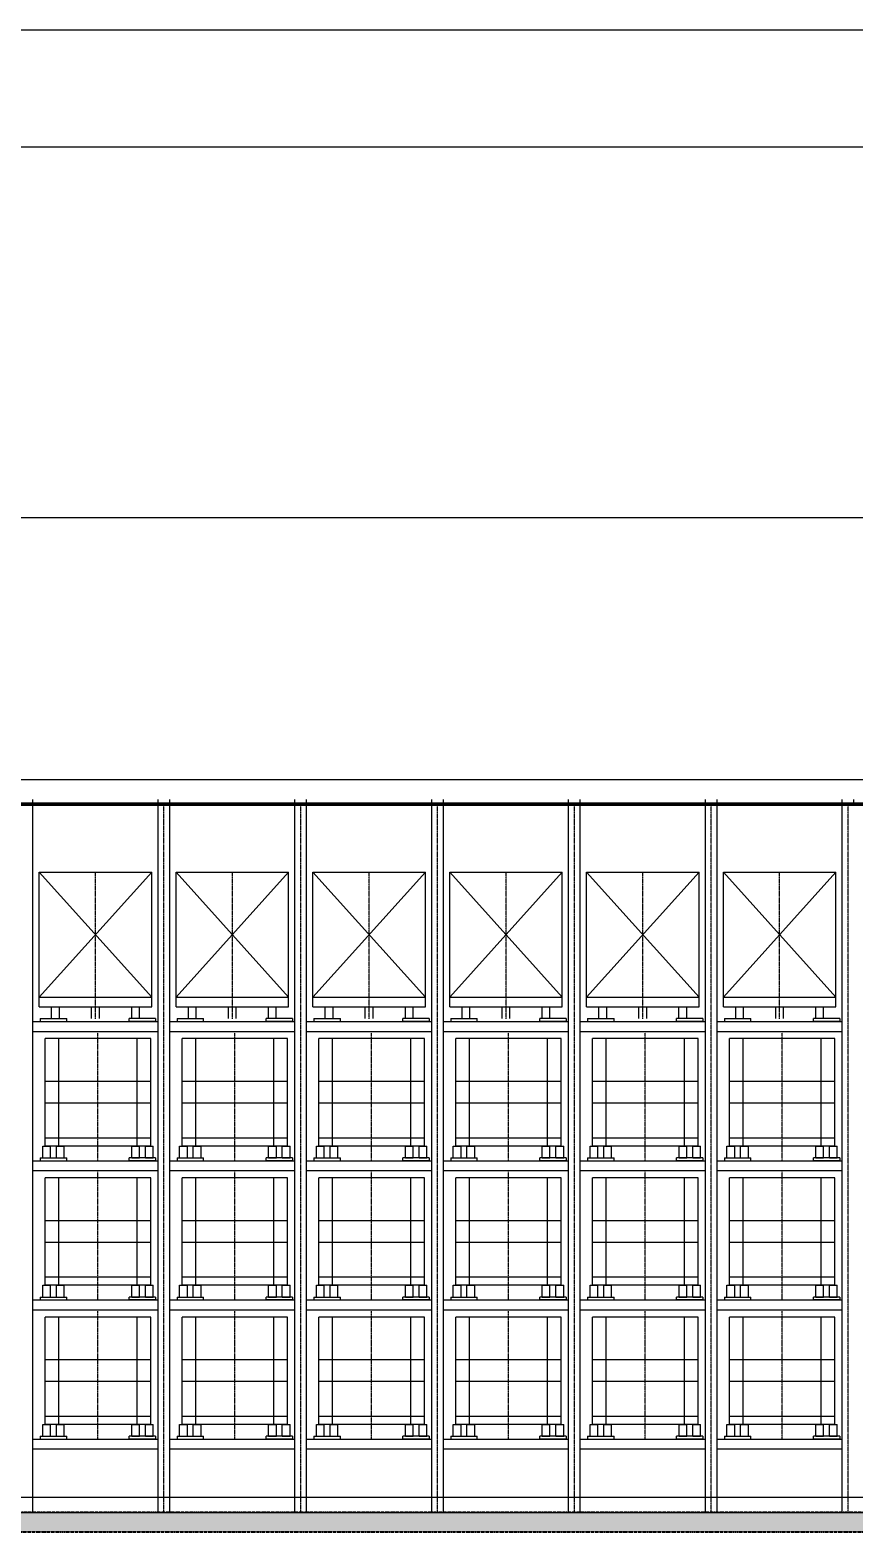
# Model space of a CAD drawing. Header units: millimetres. Extents: x -50460 to 50460, y -35640 to 35640.
# Drawn here: x -4865 to 3565, y 20264 to 35640 of the extents above; entities that cross this region are included whole.
import ezdxf
from ezdxf.enums import TextEntityAlignment as Align

# ---------------------------------------------------------------- set-up
doc = ezdxf.new("R2010")
doc.units = ezdxf.units.MM
doc.linetypes.add('双点画线', pattern=[22, 12, -2, 2, -2, 2, -2])
doc.linetypes.add('点画线', pattern=[18, 12, -2, 2, -2])
doc.layers.get('0').update_dxf_attribs({"lineweight": 35})
for name, color, linetype, lineweight in [('7', 30, '双点画线', 18), ('EB0', 7, 'Continuous', 15), ('loading', 57, 'Continuous', 18), ('RackFrame', 5, 'Continuous', 18), ('中心线层', 1, '点画线', 18), ('剖面线层', 6, 'Continuous', 18), ('尺寸线层', 4, 'Continuous', 18), ('粗实线层', 7, 'Continuous', 15), ('粗实线层AM_0', 7, 'Continuous', 50), ('细实线层', 3, 'Continuous', 18), ('细线', 7, 'Continuous', 18)]:
    doc.layers.add(name, color=color, linetype=linetype, lineweight=lineweight)
doc.styles.get("Standard").update_dxf_attribs({"font": ''})
doc.styles.add('标准', font='', dxfattribs={"width": 0.667})
doc.styles.get('Standard').set_extended_font_data('宋体')
doc.styles.get('标准').set_extended_font_data('宋体')
doc.dimstyles.new('AM_DEMATIC$0', dxfattribs={"dimscale": 120, "dimtxt": 3, "dimasz": 1.5, "dimexe": 1, "dimexo": 0, "dimgap": 1, "dimtad": 1, "dimdsep": 46, "dimtxsty": 'Standard', "dimblk": '_CAXARROW', "dimcen": 0, "dimdle": 3, "dimclrd": 256, "dimclre": 256, "dimclrt": 2, "dimadec": 0, "dimazin": 2, "dimtfac": 0.707107, "dimtdec": 3, "dimtmove": 0, "dimatfit": 3, "dimfxl": 1, "dimfrac": 2, "dimtolj": 1, "dimlwd": 18, "dimarcsym": 0})

# ---------------------------------------------------------------- blocks, each defined once
blk = doc.blocks.new('*X59')
at = {"layer": '中心线层', "linetype": '点画线', "lineweight": 18}
blk.add_line((0, -36), (0, 1281), dxfattribs=at)
at = {"layer": '细实线层'}
for p, q in [((-540, 120), (-540, 1220)), ((540, 1220), (-540, 1220)), ((540, 120), (540, 1220)), ((541, 781), (-540, 781)), ((541, 559), (-540, 559)), ((540, 203), (-540, 203)), ((-565, 0), (-565, 120)), ((-565, 120), (-485, 120)), ((-565, 0), (-485, 0)), ((540, 120), (-540, 120)), ((-485, 0), (-485, 120)), ((485, 0), (485, 120)), ((485, 120), (565, 120)), ((485, 0), (565, 0)), ((565, 0), (565, 120))]:
    blk.add_line(p, q, dxfattribs=at)
blk = doc.blocks.new('*X60')
at = {"layer": '中心线层', "linetype": '点画线', "lineweight": 18}
blk.add_line((0, -156), (0, 1161), dxfattribs=at)
at = {"layer": '剖面线层'}
for p, q in [((-400, 0), (-400, 1100)), ((400, 1100), (-400, 1100)), ((400, 0), (400, 1100)), ((400, 661), (-400, 661)), ((400, 439), (-400, 439)), ((-425, -120), (-425, 0)), ((-425, 0), (-345, 0)), ((400, 83), (-400, 83)), ((400, 0), (-400, 0)), ((-345, -120), (-345, 0)), ((345, -120), (345, 0)), ((345, 0), (425, 0)), ((425, -120), (425, 0)), ((-425, -120), (-345, -120)), ((345, -120), (425, -120))]:
    blk.add_line(p, q, dxfattribs=at)
blk = doc.blocks.new('*X61')
at = {"layer": '中心线层', "linetype": '点画线', "lineweight": 18}
blk.add_line((0, -36), (0, 1281), dxfattribs=at)
at = {"layer": '细实线层'}
for p, q in [((-540, 120), (-540, 1220)), ((540, 1220), (-540, 1220)), ((540, 120), (540, 1220)), ((541, 781), (-540, 781)), ((541, 559), (-540, 559)), ((540, 203), (-540, 203)), ((-565, 0), (-565, 120)), ((-565, 120), (-485, 120)), ((-565, 0), (-485, 0)), ((540, 120), (-540, 120)), ((-485, 0), (-485, 120)), ((485, 0), (485, 120)), ((485, 120), (565, 120)), ((485, 0), (565, 0)), ((565, 0), (565, 120))]:
    blk.add_line(p, q, dxfattribs=at)
blk = doc.blocks.new('*X62')
at = {"layer": '中心线层', "linetype": '点画线', "lineweight": 18}
blk.add_line((0, -156), (0, 1161), dxfattribs=at)
at = {"layer": '剖面线层'}
for p, q in [((-400, 0), (-400, 1100)), ((400, 1100), (-400, 1100)), ((400, 0), (400, 1100)), ((400, 661), (-400, 661)), ((400, 439), (-400, 439)), ((-425, -120), (-425, 0)), ((-425, 0), (-345, 0)), ((400, 83), (-400, 83)), ((400, 0), (-400, 0)), ((-345, -120), (-345, 0)), ((345, -120), (345, 0)), ((345, 0), (425, 0)), ((425, -120), (425, 0)), ((-425, -120), (-345, -120)), ((345, -120), (425, -120))]:
    blk.add_line(p, q, dxfattribs=at)
blk = doc.blocks.new('*X63')
at = {"layer": '中心线层', "linetype": '点画线', "lineweight": 18}
blk.add_line((0, -36), (0, 1281), dxfattribs=at)
at = {"layer": '细实线层'}
for p, q in [((-540, 120), (-540, 1220)), ((540, 1220), (-540, 1220)), ((540, 120), (540, 1220)), ((541, 781), (-540, 781)), ((541, 559), (-540, 559)), ((540, 203), (-540, 203)), ((-565, 0), (-565, 120)), ((-565, 120), (-485, 120)), ((-565, 0), (-485, 0)), ((540, 120), (-540, 120)), ((-485, 0), (-485, 120)), ((485, 0), (485, 120)), ((485, 120), (565, 120)), ((485, 0), (565, 0)), ((565, 0), (565, 120))]:
    blk.add_line(p, q, dxfattribs=at)
blk = doc.blocks.new('*X64')
at = {"layer": '中心线层', "linetype": '点画线', "lineweight": 18}
blk.add_line((0, -156), (0, 1161), dxfattribs=at)
at = {"layer": '剖面线层'}
for p, q in [((-400, 0), (-400, 1100)), ((400, 1100), (-400, 1100)), ((400, 0), (400, 1100)), ((400, 661), (-400, 661)), ((400, 439), (-400, 439)), ((-425, -120), (-425, 0)), ((-425, 0), (-345, 0)), ((400, 83), (-400, 83)), ((400, 0), (-400, 0)), ((-345, -120), (-345, 0)), ((345, -120), (345, 0)), ((345, 0), (425, 0)), ((425, -120), (425, 0)), ((-425, -120), (-345, -120)), ((345, -120), (425, -120))]:
    blk.add_line(p, q, dxfattribs=at)
blk = doc.blocks.new('*X65')
at = {"layer": '中心线层', "linetype": '点画线', "lineweight": 18}
blk.add_line((0, -36), (0, 1281), dxfattribs=at)
at = {"layer": '细实线层'}
for p, q in [((-540, 120), (-540, 1220)), ((540, 1220), (-540, 1220)), ((540, 120), (540, 1220)), ((541, 781), (-540, 781)), ((541, 559), (-540, 559)), ((540, 203), (-540, 203)), ((-565, 0), (-565, 120)), ((-565, 120), (-485, 120)), ((-565, 0), (-485, 0)), ((540, 120), (-540, 120)), ((-485, 0), (-485, 120)), ((485, 0), (485, 120)), ((485, 120), (565, 120)), ((485, 0), (565, 0)), ((565, 0), (565, 120))]:
    blk.add_line(p, q, dxfattribs=at)
blk = doc.blocks.new('*X66')
at = {"layer": '中心线层', "linetype": '点画线', "lineweight": 18}
blk.add_line((0, -156), (0, 1161), dxfattribs=at)
at = {"layer": '剖面线层'}
for p, q in [((-400, 0), (-400, 1100)), ((400, 1100), (-400, 1100)), ((400, 0), (400, 1100)), ((400, 661), (-400, 661)), ((400, 439), (-400, 439)), ((-425, -120), (-425, 0)), ((-425, 0), (-345, 0)), ((400, 83), (-400, 83)), ((400, 0), (-400, 0)), ((-345, -120), (-345, 0)), ((345, -120), (345, 0)), ((345, 0), (425, 0)), ((425, -120), (425, 0)), ((-425, -120), (-345, -120)), ((345, -120), (425, -120))]:
    blk.add_line(p, q, dxfattribs=at)
blk = doc.blocks.new('*X67')
at = {"layer": '中心线层', "linetype": '点画线', "lineweight": 18}
blk.add_line((0, -36), (0, 1281), dxfattribs=at)
at = {"layer": '细实线层'}
for p, q in [((-540, 120), (-540, 1220)), ((540, 1220), (-540, 1220)), ((540, 120), (540, 1220)), ((541, 781), (-540, 781)), ((541, 559), (-540, 559)), ((540, 203), (-540, 203)), ((-565, 0), (-565, 120)), ((-565, 120), (-485, 120)), ((-565, 0), (-485, 0)), ((540, 120), (-540, 120)), ((-485, 0), (-485, 120)), ((485, 0), (485, 120)), ((485, 120), (565, 120)), ((485, 0), (565, 0)), ((565, 0), (565, 120))]:
    blk.add_line(p, q, dxfattribs=at)
blk = doc.blocks.new('*X68')
at = {"layer": '中心线层', "linetype": '点画线', "lineweight": 18}
blk.add_line((0, -156), (0, 1161), dxfattribs=at)
at = {"layer": '剖面线层'}
for p, q in [((-400, 0), (-400, 1100)), ((400, 1100), (-400, 1100)), ((400, 0), (400, 1100)), ((400, 661), (-400, 661)), ((400, 439), (-400, 439)), ((-425, -120), (-425, 0)), ((-425, 0), (-345, 0)), ((400, 83), (-400, 83)), ((400, 0), (-400, 0)), ((-345, -120), (-345, 0)), ((345, -120), (345, 0)), ((345, 0), (425, 0)), ((425, -120), (425, 0)), ((-425, -120), (-345, -120)), ((345, -120), (425, -120))]:
    blk.add_line(p, q, dxfattribs=at)
blk = doc.blocks.new('*X69')
at = {"layer": '中心线层', "linetype": '点画线', "lineweight": 18}
blk.add_line((0, -36), (0, 1281), dxfattribs=at)
at = {"layer": '细实线层'}
for p, q in [((-540, 120), (-540, 1220)), ((540, 1220), (-540, 1220)), ((540, 120), (540, 1220)), ((541, 781), (-540, 781)), ((541, 559), (-540, 559)), ((540, 203), (-540, 203)), ((-565, 0), (-565, 120)), ((-565, 120), (-485, 120)), ((-565, 0), (-485, 0)), ((540, 120), (-540, 120)), ((-485, 0), (-485, 120)), ((485, 0), (485, 120)), ((485, 120), (565, 120)), ((485, 0), (565, 0)), ((565, 0), (565, 120))]:
    blk.add_line(p, q, dxfattribs=at)
blk = doc.blocks.new('*X70')
at = {"layer": '中心线层', "linetype": '点画线', "lineweight": 18}
blk.add_line((0, -156), (0, 1161), dxfattribs=at)
at = {"layer": '剖面线层'}
for p, q in [((-400, 0), (-400, 1100)), ((400, 1100), (-400, 1100)), ((400, 0), (400, 1100)), ((400, 661), (-400, 661)), ((400, 439), (-400, 439)), ((-425, -120), (-425, 0)), ((-425, 0), (-345, 0)), ((400, 83), (-400, 83)), ((400, 0), (-400, 0)), ((-345, -120), (-345, 0)), ((345, -120), (345, 0)), ((345, 0), (425, 0)), ((425, -120), (425, 0)), ((-425, -120), (-345, -120)), ((345, -120), (425, -120))]:
    blk.add_line(p, q, dxfattribs=at)
blk = doc.blocks.new('*X71')
at = {"layer": '中心线层', "linetype": '点画线', "lineweight": 18}
blk.add_line((0, -36), (0, 1281), dxfattribs=at)
at = {"layer": '细实线层'}
for p, q in [((-540, 120), (-540, 1220)), ((540, 1220), (-540, 1220)), ((540, 120), (540, 1220)), ((541, 781), (-540, 781)), ((541, 559), (-540, 559)), ((540, 203), (-540, 203)), ((-565, 0), (-565, 120)), ((-565, 120), (-485, 120)), ((-565, 0), (-485, 0)), ((540, 120), (-540, 120)), ((-485, 0), (-485, 120)), ((485, 0), (485, 120)), ((485, 120), (565, 120)), ((485, 0), (565, 0)), ((565, 0), (565, 120))]:
    blk.add_line(p, q, dxfattribs=at)
blk = doc.blocks.new('*X72')
at = {"layer": '中心线层', "linetype": '点画线', "lineweight": 18}
blk.add_line((0, -156), (0, 1161), dxfattribs=at)
at = {"layer": '剖面线层'}
for p, q in [((-400, 0), (-400, 1100)), ((400, 1100), (-400, 1100)), ((400, 0), (400, 1100)), ((400, 661), (-400, 661)), ((400, 439), (-400, 439)), ((-425, -120), (-425, 0)), ((-425, 0), (-345, 0)), ((400, 83), (-400, 83)), ((400, 0), (-400, 0)), ((-345, -120), (-345, 0)), ((345, -120), (345, 0)), ((345, 0), (425, 0)), ((425, -120), (425, 0)), ((-425, -120), (-345, -120)), ((345, -120), (425, -120))]:
    blk.add_line(p, q, dxfattribs=at)
blk = doc.blocks.new('*X73')
at = {"layer": '中心线层', "linetype": '点画线', "lineweight": 18}
blk.add_line((0, -36), (0, 1281), dxfattribs=at)
at = {"layer": '细实线层'}
for p, q in [((-540, 120), (-540, 1220)), ((540, 1220), (-540, 1220)), ((540, 120), (540, 1220)), ((541, 781), (-540, 781)), ((541, 559), (-540, 559)), ((540, 203), (-540, 203)), ((-565, 0), (-565, 120)), ((-565, 120), (-485, 120)), ((-565, 0), (-485, 0)), ((540, 120), (-540, 120)), ((-485, 0), (-485, 120)), ((485, 0), (485, 120)), ((485, 120), (565, 120)), ((485, 0), (565, 0)), ((565, 0), (565, 120))]:
    blk.add_line(p, q, dxfattribs=at)
blk = doc.blocks.new('*X74')
at = {"layer": '中心线层', "linetype": '点画线', "lineweight": 18}
blk.add_line((0, -156), (0, 1161), dxfattribs=at)
at = {"layer": '剖面线层'}
for p, q in [((-400, 0), (-400, 1100)), ((400, 1100), (-400, 1100)), ((400, 0), (400, 1100)), ((400, 661), (-400, 661)), ((400, 439), (-400, 439)), ((-425, -120), (-425, 0)), ((-425, 0), (-345, 0)), ((400, 83), (-400, 83)), ((400, 0), (-400, 0)), ((-345, -120), (-345, 0)), ((345, -120), (345, 0)), ((345, 0), (425, 0)), ((425, -120), (425, 0)), ((-425, -120), (-345, -120)), ((345, -120), (425, -120))]:
    blk.add_line(p, q, dxfattribs=at)
blk = doc.blocks.new('*X75')
at = {"layer": '中心线层', "linetype": '点画线', "lineweight": 18}
blk.add_line((0, -36), (0, 1281), dxfattribs=at)
at = {"layer": '细实线层'}
for p, q in [((-540, 120), (-540, 1220)), ((540, 1220), (-540, 1220)), ((540, 120), (540, 1220)), ((541, 781), (-540, 781)), ((541, 559), (-540, 559)), ((540, 203), (-540, 203)), ((-565, 0), (-565, 120)), ((-565, 120), (-485, 120)), ((-565, 0), (-485, 0)), ((540, 120), (-540, 120)), ((-485, 0), (-485, 120)), ((485, 0), (485, 120)), ((485, 120), (565, 120)), ((485, 0), (565, 0)), ((565, 0), (565, 120))]:
    blk.add_line(p, q, dxfattribs=at)
blk = doc.blocks.new('*X76')
at = {"layer": '中心线层', "linetype": '点画线', "lineweight": 18}
blk.add_line((0, -156), (0, 1161), dxfattribs=at)
at = {"layer": '剖面线层'}
for p, q in [((-400, 0), (-400, 1100)), ((400, 1100), (-400, 1100)), ((400, 0), (400, 1100)), ((400, 661), (-400, 661)), ((400, 439), (-400, 439)), ((-425, -120), (-425, 0)), ((-425, 0), (-345, 0)), ((400, 83), (-400, 83)), ((400, 0), (-400, 0)), ((-345, -120), (-345, 0)), ((345, -120), (345, 0)), ((345, 0), (425, 0)), ((425, -120), (425, 0)), ((-425, -120), (-345, -120)), ((345, -120), (425, -120))]:
    blk.add_line(p, q, dxfattribs=at)
blk = doc.blocks.new('*X77')
at = {"layer": '中心线层', "linetype": '点画线', "lineweight": 18}
blk.add_line((0, -36), (0, 1281), dxfattribs=at)
at = {"layer": '细实线层'}
for p, q in [((-540, 120), (-540, 1220)), ((540, 1220), (-540, 1220)), ((540, 120), (540, 1220)), ((541, 781), (-540, 781)), ((541, 559), (-540, 559)), ((540, 203), (-540, 203)), ((-565, 0), (-565, 120)), ((-565, 120), (-485, 120)), ((-565, 0), (-485, 0)), ((540, 120), (-540, 120)), ((-485, 0), (-485, 120)), ((485, 0), (485, 120)), ((485, 120), (565, 120)), ((485, 0), (565, 0)), ((565, 0), (565, 120))]:
    blk.add_line(p, q, dxfattribs=at)
blk = doc.blocks.new('*X78')
at = {"layer": '中心线层', "linetype": '点画线', "lineweight": 18}
blk.add_line((0, -156), (0, 1161), dxfattribs=at)
at = {"layer": '剖面线层'}
for p, q in [((-400, 0), (-400, 1100)), ((400, 1100), (-400, 1100)), ((400, 0), (400, 1100)), ((400, 661), (-400, 661)), ((400, 439), (-400, 439)), ((-425, -120), (-425, 0)), ((-425, 0), (-345, 0)), ((400, 83), (-400, 83)), ((400, 0), (-400, 0)), ((-345, -120), (-345, 0)), ((345, -120), (345, 0)), ((345, 0), (425, 0)), ((425, -120), (425, 0)), ((-425, -120), (-345, -120)), ((345, -120), (425, -120))]:
    blk.add_line(p, q, dxfattribs=at)
blk = doc.blocks.new('*X79')
at = {"layer": '中心线层', "linetype": '点画线', "lineweight": 18}
blk.add_line((0, -36), (0, 1281), dxfattribs=at)
at = {"layer": '细实线层'}
for p, q in [((-540, 120), (-540, 1220)), ((540, 1220), (-540, 1220)), ((540, 120), (540, 1220)), ((541, 781), (-540, 781)), ((541, 559), (-540, 559)), ((540, 203), (-540, 203)), ((-565, 0), (-565, 120)), ((-565, 120), (-485, 120)), ((-565, 0), (-485, 0)), ((540, 120), (-540, 120)), ((-485, 0), (-485, 120)), ((485, 0), (485, 120)), ((485, 120), (565, 120)), ((485, 0), (565, 0)), ((565, 0), (565, 120))]:
    blk.add_line(p, q, dxfattribs=at)
blk = doc.blocks.new('*X80')
at = {"layer": '中心线层', "linetype": '点画线', "lineweight": 18}
blk.add_line((0, -156), (0, 1161), dxfattribs=at)
at = {"layer": '剖面线层'}
for p, q in [((-400, 0), (-400, 1100)), ((400, 1100), (-400, 1100)), ((400, 0), (400, 1100)), ((400, 661), (-400, 661)), ((400, 439), (-400, 439)), ((-425, -120), (-425, 0)), ((-425, 0), (-345, 0)), ((400, 83), (-400, 83)), ((400, 0), (-400, 0)), ((-345, -120), (-345, 0)), ((345, -120), (345, 0)), ((345, 0), (425, 0)), ((425, -120), (425, 0)), ((-425, -120), (-345, -120)), ((345, -120), (425, -120))]:
    blk.add_line(p, q, dxfattribs=at)
blk = doc.blocks.new('*X81')
at = {"layer": '中心线层', "linetype": '点画线', "lineweight": 18}
blk.add_line((0, -36), (0, 1281), dxfattribs=at)
at = {"layer": '细实线层'}
for p, q in [((-540, 120), (-540, 1220)), ((540, 1220), (-540, 1220)), ((540, 120), (540, 1220)), ((541, 781), (-540, 781)), ((541, 559), (-540, 559)), ((540, 203), (-540, 203)), ((-565, 0), (-565, 120)), ((-565, 120), (-485, 120)), ((-565, 0), (-485, 0)), ((540, 120), (-540, 120)), ((-485, 0), (-485, 120)), ((485, 0), (485, 120)), ((485, 120), (565, 120)), ((485, 0), (565, 0)), ((565, 0), (565, 120))]:
    blk.add_line(p, q, dxfattribs=at)
blk = doc.blocks.new('*X82')
at = {"layer": '中心线层', "linetype": '点画线', "lineweight": 18}
blk.add_line((0, -156), (0, 1161), dxfattribs=at)
at = {"layer": '剖面线层'}
for p, q in [((-400, 0), (-400, 1100)), ((400, 1100), (-400, 1100)), ((400, 0), (400, 1100)), ((400, 661), (-400, 661)), ((400, 439), (-400, 439)), ((-425, -120), (-425, 0)), ((-425, 0), (-345, 0)), ((400, 83), (-400, 83)), ((400, 0), (-400, 0)), ((-345, -120), (-345, 0)), ((345, -120), (345, 0)), ((345, 0), (425, 0)), ((425, -120), (425, 0)), ((-425, -120), (-345, -120)), ((345, -120), (425, -120))]:
    blk.add_line(p, q, dxfattribs=at)
blk = doc.blocks.new('*X83')
at = {"layer": '中心线层', "linetype": '点画线', "lineweight": 18}
blk.add_line((0, -36), (0, 1281), dxfattribs=at)
at = {"layer": '细实线层'}
for p, q in [((-540, 120), (-540, 1220)), ((540, 1220), (-540, 1220)), ((540, 120), (540, 1220)), ((541, 781), (-540, 781)), ((541, 559), (-540, 559)), ((540, 203), (-540, 203)), ((-565, 0), (-565, 120)), ((-565, 120), (-485, 120)), ((-565, 0), (-485, 0)), ((540, 120), (-540, 120)), ((-485, 0), (-485, 120)), ((485, 0), (485, 120)), ((485, 120), (565, 120)), ((485, 0), (565, 0)), ((565, 0), (565, 120))]:
    blk.add_line(p, q, dxfattribs=at)
blk = doc.blocks.new('*X84')
at = {"layer": '中心线层', "linetype": '点画线', "lineweight": 18}
blk.add_line((0, -156), (0, 1161), dxfattribs=at)
at = {"layer": '剖面线层'}
for p, q in [((-400, 0), (-400, 1100)), ((400, 1100), (-400, 1100)), ((400, 0), (400, 1100)), ((400, 661), (-400, 661)), ((400, 439), (-400, 439)), ((-425, -120), (-425, 0)), ((-425, 0), (-345, 0)), ((400, 83), (-400, 83)), ((400, 0), (-400, 0)), ((-345, -120), (-345, 0)), ((345, -120), (345, 0)), ((345, 0), (425, 0)), ((425, -120), (425, 0)), ((-425, -120), (-345, -120)), ((345, -120), (425, -120))]:
    blk.add_line(p, q, dxfattribs=at)
blk = doc.blocks.new('*X85')
at = {"layer": '中心线层', "linetype": '点画线', "lineweight": 18}
blk.add_line((0, -36), (0, 1281), dxfattribs=at)
at = {"layer": '细实线层'}
for p, q in [((-540, 120), (-540, 1220)), ((540, 1220), (-540, 1220)), ((540, 120), (540, 1220)), ((541, 781), (-540, 781)), ((541, 559), (-540, 559)), ((540, 203), (-540, 203)), ((-565, 0), (-565, 120)), ((-565, 120), (-485, 120)), ((-565, 0), (-485, 0)), ((540, 120), (-540, 120)), ((-485, 0), (-485, 120)), ((485, 0), (485, 120)), ((485, 120), (565, 120)), ((485, 0), (565, 0)), ((565, 0), (565, 120))]:
    blk.add_line(p, q, dxfattribs=at)
blk = doc.blocks.new('*X86')
at = {"layer": '中心线层', "linetype": '点画线', "lineweight": 18}
blk.add_line((0, -156), (0, 1161), dxfattribs=at)
at = {"layer": '剖面线层'}
for p, q in [((-400, 0), (-400, 1100)), ((400, 1100), (-400, 1100)), ((400, 0), (400, 1100)), ((400, 661), (-400, 661)), ((400, 439), (-400, 439)), ((-425, -120), (-425, 0)), ((-425, 0), (-345, 0)), ((400, 83), (-400, 83)), ((400, 0), (-400, 0)), ((-345, -120), (-345, 0)), ((345, -120), (345, 0)), ((345, 0), (425, 0)), ((425, -120), (425, 0)), ((-425, -120), (-345, -120)), ((345, -120), (425, -120))]:
    blk.add_line(p, q, dxfattribs=at)
blk = doc.blocks.new('*X87')
at = {"layer": '中心线层', "linetype": '点画线', "lineweight": 18}
blk.add_line((0, -36), (0, 1281), dxfattribs=at)
at = {"layer": '细实线层'}
for p, q in [((-540, 120), (-540, 1220)), ((540, 1220), (-540, 1220)), ((540, 120), (540, 1220)), ((541, 781), (-540, 781)), ((541, 559), (-540, 559)), ((540, 203), (-540, 203)), ((-565, 0), (-565, 120)), ((-565, 120), (-485, 120)), ((-565, 0), (-485, 0)), ((540, 120), (-540, 120)), ((-485, 0), (-485, 120)), ((485, 0), (485, 120)), ((485, 120), (565, 120)), ((485, 0), (565, 0)), ((565, 0), (565, 120))]:
    blk.add_line(p, q, dxfattribs=at)
blk = doc.blocks.new('*X88')
at = {"layer": '中心线层', "linetype": '点画线', "lineweight": 18}
blk.add_line((0, -156), (0, 1161), dxfattribs=at)
at = {"layer": '剖面线层'}
for p, q in [((-400, 0), (-400, 1100)), ((400, 1100), (-400, 1100)), ((400, 0), (400, 1100)), ((400, 661), (-400, 661)), ((400, 439), (-400, 439)), ((-425, -120), (-425, 0)), ((-425, 0), (-345, 0)), ((400, 83), (-400, 83)), ((400, 0), (-400, 0)), ((-345, -120), (-345, 0)), ((345, -120), (345, 0)), ((345, 0), (425, 0)), ((425, -120), (425, 0)), ((-425, -120), (-345, -120)), ((345, -120), (425, -120))]:
    blk.add_line(p, q, dxfattribs=at)
blk = doc.blocks.new('*X89')
at = {"layer": '中心线层', "linetype": '点画线', "lineweight": 18}
blk.add_line((0, -36), (0, 1281), dxfattribs=at)
at = {"layer": '细实线层'}
for p, q in [((-540, 120), (-540, 1220)), ((540, 1220), (-540, 1220)), ((540, 120), (540, 1220)), ((541, 781), (-540, 781)), ((541, 559), (-540, 559)), ((540, 203), (-540, 203)), ((-565, 0), (-565, 120)), ((-565, 120), (-485, 120)), ((-565, 0), (-485, 0)), ((540, 120), (-540, 120)), ((-485, 0), (-485, 120)), ((485, 0), (485, 120)), ((485, 120), (565, 120)), ((485, 0), (565, 0)), ((565, 0), (565, 120))]:
    blk.add_line(p, q, dxfattribs=at)
blk = doc.blocks.new('*X90')
at = {"layer": '中心线层', "linetype": '点画线', "lineweight": 18}
blk.add_line((0, -156), (0, 1161), dxfattribs=at)
at = {"layer": '剖面线层'}
for p, q in [((-400, 0), (-400, 1100)), ((400, 1100), (-400, 1100)), ((400, 0), (400, 1100)), ((400, 661), (-400, 661)), ((400, 439), (-400, 439)), ((-425, -120), (-425, 0)), ((-425, 0), (-345, 0)), ((400, 83), (-400, 83)), ((400, 0), (-400, 0)), ((-345, -120), (-345, 0)), ((345, -120), (345, 0)), ((345, 0), (425, 0)), ((425, -120), (425, 0)), ((-425, -120), (-345, -120)), ((345, -120), (425, -120))]:
    blk.add_line(p, q, dxfattribs=at)
blk = doc.blocks.new('*X91')
at = {"layer": '中心线层', "linetype": '点画线', "lineweight": 18}
blk.add_line((0, -36), (0, 1281), dxfattribs=at)
at = {"layer": '细实线层'}
for p, q in [((-540, 120), (-540, 1220)), ((540, 1220), (-540, 1220)), ((540, 120), (540, 1220)), ((541, 781), (-540, 781)), ((541, 559), (-540, 559)), ((540, 203), (-540, 203)), ((-565, 0), (-565, 120)), ((-565, 120), (-485, 120)), ((-565, 0), (-485, 0)), ((540, 120), (-540, 120)), ((-485, 0), (-485, 120)), ((485, 0), (485, 120)), ((485, 120), (565, 120)), ((485, 0), (565, 0)), ((565, 0), (565, 120))]:
    blk.add_line(p, q, dxfattribs=at)
blk = doc.blocks.new('*X92')
at = {"layer": '中心线层', "linetype": '点画线', "lineweight": 18}
blk.add_line((0, -156), (0, 1161), dxfattribs=at)
at = {"layer": '剖面线层'}
for p, q in [((-400, 0), (-400, 1100)), ((400, 1100), (-400, 1100)), ((400, 0), (400, 1100)), ((400, 661), (-400, 661)), ((400, 439), (-400, 439)), ((-425, -120), (-425, 0)), ((-425, 0), (-345, 0)), ((400, 83), (-400, 83)), ((400, 0), (-400, 0)), ((-345, -120), (-345, 0)), ((345, -120), (345, 0)), ((345, 0), (425, 0)), ((425, -120), (425, 0)), ((-425, -120), (-345, -120)), ((345, -120), (425, -120))]:
    blk.add_line(p, q, dxfattribs=at)
blk = doc.blocks.new('*X93')
at = {"layer": '中心线层', "linetype": '点画线', "lineweight": 18}
blk.add_line((0, -36), (0, 1281), dxfattribs=at)
at = {"layer": '细实线层'}
for p, q in [((-540, 120), (-540, 1220)), ((540, 1220), (-540, 1220)), ((540, 120), (540, 1220)), ((541, 781), (-540, 781)), ((541, 559), (-540, 559)), ((540, 203), (-540, 203)), ((-565, 0), (-565, 120)), ((-565, 120), (-485, 120)), ((-565, 0), (-485, 0)), ((540, 120), (-540, 120)), ((-485, 0), (-485, 120)), ((485, 0), (485, 120)), ((485, 120), (565, 120)), ((485, 0), (565, 0)), ((565, 0), (565, 120))]:
    blk.add_line(p, q, dxfattribs=at)
blk = doc.blocks.new('*X94')
at = {"layer": '中心线层', "linetype": '点画线', "lineweight": 18}
blk.add_line((0, -156), (0, 1161), dxfattribs=at)
at = {"layer": '剖面线层'}
for p, q in [((-400, 0), (-400, 1100)), ((400, 1100), (-400, 1100)), ((400, 0), (400, 1100)), ((400, 661), (-400, 661)), ((400, 439), (-400, 439)), ((-425, -120), (-425, 0)), ((-425, 0), (-345, 0)), ((400, 83), (-400, 83)), ((400, 0), (-400, 0)), ((-345, -120), (-345, 0)), ((345, -120), (345, 0)), ((345, 0), (425, 0)), ((425, -120), (425, 0)), ((-425, -120), (-345, -120)), ((345, -120), (425, -120))]:
    blk.add_line(p, q, dxfattribs=at)
blk = doc.blocks.new('*X217')
at = {"layer": '中心线层', "linetype": '点画线', "lineweight": 18}
blk.add_line((110, -331), (110, 1175), dxfattribs=at)
at = {"layer": '细实线层'}
for p, q in [((-465, 1172), (685, 1172)), ((685, 1172), (-465, -108)), ((-465, 1172), (685, -108)), ((-465, -208), (-465, 1172)), ((685, -208), (685, 1172)), ((-465, -108), (685, -108)), ((-465, -208), (685, -208)), ((-340, -328), (-340, -208)), ((-260, -328), (-260, -208)), ((70, -328), (70, -208)), ((150, -328), (150, -208)), ((480, -328), (480, -208)), ((560, -328), (560, -208))]:
    blk.add_line(p, q, dxfattribs=at)
blk = doc.blocks.new('*X218')
at = {"layer": '中心线层', "linetype": '点画线', "lineweight": 18}
blk.add_line((110, -331), (110, 1175), dxfattribs=at)
at = {"layer": '细实线层'}
for p, q in [((-465, 1172), (685, 1172)), ((685, 1172), (-465, -108)), ((-465, 1172), (685, -108)), ((-465, -208), (-465, 1172)), ((685, -208), (685, 1172)), ((-465, -108), (685, -108)), ((-465, -208), (685, -208)), ((-340, -328), (-340, -208)), ((-260, -328), (-260, -208)), ((70, -328), (70, -208)), ((150, -328), (150, -208)), ((480, -328), (480, -208)), ((560, -328), (560, -208))]:
    blk.add_line(p, q, dxfattribs=at)
blk = doc.blocks.new('*X219')
at = {"layer": '中心线层', "linetype": '点画线', "lineweight": 18}
blk.add_line((110, -331), (110, 1175), dxfattribs=at)
at = {"layer": '细实线层'}
for p, q in [((-465, 1172), (685, 1172)), ((685, 1172), (-465, -108)), ((-465, 1172), (685, -108)), ((-465, -208), (-465, 1172)), ((685, -208), (685, 1172)), ((-465, -108), (685, -108)), ((-465, -208), (685, -208)), ((-340, -328), (-340, -208)), ((-260, -328), (-260, -208)), ((70, -328), (70, -208)), ((150, -328), (150, -208)), ((480, -328), (480, -208)), ((560, -328), (560, -208))]:
    blk.add_line(p, q, dxfattribs=at)
blk = doc.blocks.new('*X220')
at = {"layer": '中心线层', "linetype": '点画线', "lineweight": 18}
blk.add_line((110, -331), (110, 1175), dxfattribs=at)
at = {"layer": '细实线层'}
for p, q in [((-465, 1172), (685, 1172)), ((685, 1172), (-465, -108)), ((-465, 1172), (685, -108)), ((-465, -208), (-465, 1172)), ((685, -208), (685, 1172)), ((-465, -108), (685, -108)), ((-465, -208), (685, -208)), ((-340, -328), (-340, -208)), ((-260, -328), (-260, -208)), ((70, -328), (70, -208)), ((150, -328), (150, -208)), ((480, -328), (480, -208)), ((560, -328), (560, -208))]:
    blk.add_line(p, q, dxfattribs=at)
blk = doc.blocks.new('*X221')
at = {"layer": '中心线层', "linetype": '点画线', "lineweight": 18}
blk.add_line((110, -331), (110, 1175), dxfattribs=at)
at = {"layer": '细实线层'}
for p, q in [((-465, 1172), (685, 1172)), ((685, 1172), (-465, -108)), ((-465, 1172), (685, -108)), ((-465, -208), (-465, 1172)), ((685, -208), (685, 1172)), ((-465, -108), (685, -108)), ((-465, -208), (685, -208)), ((-340, -328), (-340, -208)), ((-260, -328), (-260, -208)), ((70, -328), (70, -208)), ((150, -328), (150, -208)), ((480, -328), (480, -208)), ((560, -328), (560, -208))]:
    blk.add_line(p, q, dxfattribs=at)
blk = doc.blocks.new('*X222')
at = {"layer": '中心线层', "linetype": '点画线', "lineweight": 18}
blk.add_line((110, -331), (110, 1175), dxfattribs=at)
at = {"layer": '细实线层'}
for p, q in [((-465, 1172), (685, 1172)), ((685, 1172), (-465, -108)), ((-465, 1172), (685, -108)), ((-465, -208), (-465, 1172)), ((685, -208), (685, 1172)), ((-465, -108), (685, -108)), ((-465, -208), (685, -208)), ((-340, -328), (-340, -208)), ((-260, -328), (-260, -208)), ((70, -328), (70, -208)), ((150, -328), (150, -208)), ((480, -328), (480, -208)), ((560, -328), (560, -208))]:
    blk.add_line(p, q, dxfattribs=at)
blk = doc.blocks.new('*X243')
at = {"layer": '粗实线层'}
blk.add_line((410.5, 287), (-395.5, 287), dxfattribs=at)
at = {"layer": '细实线层'}
blk.add_line((420.5, 297), (-420.5, 297), dxfattribs=at)
at = {"layer": '尺寸线层', "linetype": 'Continuous', "style": '标准', "width": 0.667}
blk.add_attdef('图纸编号', text='', height=5.19, rotation=180, dxfattribs=at).set_placement((-370.5, 282), align=Align.MIDDLE_CENTER)
blk = doc.blocks.new('*X244')
at = {"layer": '剖面线层', "linetype": 'Continuous', "lineweight": 18}
h = blk.add_hatch(dxfattribs=at)
h.set_pattern_fill('AR-CONC', color=256, style=0)
h.set_pattern_definition([(50, (0, 0), (182.18467, -15.9391), [19.05, -209.55]), (355, (0, 0), (-35.2428, 191.05664), [15.24, -167.64]), (100.451, (15.18, -1.33), (146.9425, 175.1167), [16.19, -178.09]), (46.1842, (0, 50.8), (271.07904, -42.0423), [28.575, -314.325]), (96.6356, (22.6, 47.3), (237.4042, 247.4256), [24.285, -267.135]), (351.184, (0, 50.8), (237.4046, 247.4251), [22.86, -251.46]), (21, (25.4, 38.1), (151.61488, -102.26552), [19.05, -209.55]), (326, (25.4, 38.1), (61.80203, 184.18797), [15.24, -167.64]), (71.4514, (38.03, 29.58), (213.4165, 81.92286), [16.19, -178.09]), (37.5, (0, 0), (3.0886, 84.55504), [0, -165.608, 0, -170.18, 0, -168.275]), (7.5, (0, 0), (66.81966, 100.18057), [0, -97.028, 0, -161.798, 0, -64.135]), (-32.5, (-56.64, 0), (135.590595, -5.728744), [0, -63.5, 0, -198.12, 0, -262.89]), (-42.5, (-82.04, 0), (148.12918, 25.4265), [0, -82.55, 0, -131.572, 0, -186.69])])
edge = h.paths.add_edge_path(flags=0)
edge.add_spline(control_points=[(-64668, -100), (-64659, -84), (-64651, -66), (-64650, -49)], knot_values=[0, 0, 0, 0, 54.680686, 54.680686, 54.680686, 54.680686], weights=[1, 1, 1, 1], degree=3, periodic=0)
edge.add_spline(control_points=[(-64650, -49), (-64650, -45), (-64650, -16), (-64687, 30), (-64675, 80), (-64668, 100)], knot_values=[0, 0, 0, 0, 10.510768, 91.048565, 154.862088, 154.862088, 154.862088, 154.862088], weights=[1, 1, 1, 1, 1, 1], degree=3, periodic=0)
edge.add_line((-64668, 100), (-10067, 100))
edge.add_spline(control_points=[(-10067, 100), (-10074, 80), (-10087, 30), (-10036, -31), (-10056, -81), (-10067, -100)], knot_values=[0, 0, 0, 0, 64.069741, 144.930907, 209.542774, 209.542774, 209.542774, 209.542774], weights=[1, 1, 1, 1, 1, 1], degree=3, periodic=0)
edge.add_line((-10067, -100), (-64668, -100))
at = {"layer": '7', "linetype": '双点画线', "lineweight": 25}
for p, q in [((-10067, 100), (-64668, 100)), ((-64668, -100), (-10067, -100))]:
    blk.add_line(p, q, dxfattribs=at)
blk = doc.blocks.new('*X252')
at = {"layer": '尺寸线层'}
for p, q in [((-54087, 77.5), (0, 77.5)), ((-54087, -77.5), (0, -77.5))]:
    blk.add_line(p, q, dxfattribs=at)
blk = doc.blocks.new('*X1048')
at = {"layer": '尺寸线层', "linetype": 'Continuous', "lineweight": 18, "transparency": 16777216}
for points in [[(-39145, 30648), (-38965, 30625), (-38965, 30670)], [(20705, 30648), (20525, 30625), (20525, 30670)]]:
    blk.add_hatch(color=256, dxfattribs=at).paths.add_polyline_path(points, flags=0)
at = {"layer": '尺寸线层', "transparency": 16777216}
for p, q in [((-39145, 27964), (-39145, 30768)), ((20705, 27964), (20705, 30768))]:
    blk.add_line(p, q, dxfattribs=at)
at = {"layer": '尺寸线层', "linetype": 'Continuous', "lineweight": 18, "transparency": 16777216}
blk.add_line((20705, 30648), (-39145, 30648), dxfattribs=at)
at = {"layer": '尺寸线层', "color": 2, "transparency": 16777216, "insert": (-9207, 30948), "char_height": 360, "width": 2448, "attachment_point": 5, "line_spacing_factor": 1.37}
blk.add_mtext('59850', dxfattribs=at)
blk = doc.blocks.new('_CAXARROW')
blk.add_hatch(color=0).paths.add_polyline_path([(0, 0), (-1, 0.125), (-1, -0.125)], flags=0)

msp = doc.modelspace()

# ---------------------------------------------------------------- linework, layer by layer
at = {"layer": 'loading'}
for p, q in [((-4834.742, 25489.445), (-3554.742, 25489.445)), ((-4834.742, 25389.445), (-3554.742, 25389.445)), ((-4834.742, 25389.445), (-4824.742, 25389.445)), ((-4759.742, 25519.445), (-4489.742, 25519.445)), ((-4759.742, 25519.445), (-4759.742, 25489.445)), ((-4754.742, 25489.445), (-4489.742, 25489.445)), ((-4704.742, 25489.445), (-3554.742, 25489.445)), ((-4704.742, 25389.445), (-3554.742, 25389.445)), ((-4489.742, 25489.445), (-4489.742, 25519.445)), ((-3579.742, 25519.445), (-3849.742, 25519.445)), ((-3849.742, 25489.445), (-3849.742, 25519.445)), ((-3579.742, 25489.445), (-3849.742, 25489.445)), ((-3579.742, 25519.445), (-3579.742, 25489.445)), ((-3434.742, 25489.445), (-2154.742, 25489.445)), ((-3434.742, 25389.445), (-2154.742, 25389.445)), ((-3434.742, 25389.445), (-3424.742, 25389.445)), ((-3359.742, 25519.445), (-3089.742, 25519.445)), ((-3359.742, 25519.445), (-3359.742, 25489.445)), ((-3354.742, 25489.445), (-3089.742, 25489.445)), ((-3304.742, 25489.445), (-2154.742, 25489.445)), ((-3304.742, 25389.445), (-2154.742, 25389.445)), ((-3089.742, 25489.445), (-3089.742, 25519.445)), ((-2179.742, 25519.445), (-2449.742, 25519.445)), ((-2449.742, 25489.445), (-2449.742, 25519.445)), ((-2179.742, 25489.445), (-2449.742, 25489.445)), ((-2179.742, 25519.445), (-2179.742, 25489.445)), ((-2034.742, 25489.445), (-754.742, 25489.445)), ((-2034.742, 25389.445), (-754.742, 25389.445)), ((-2034.742, 25389.445), (-2024.742, 25389.445)), ((-1959.742, 25519.445), (-1689.742, 25519.445)), ((-1959.742, 25519.445), (-1959.742, 25489.445)), ((-1954.742, 25489.445), (-1689.742, 25489.445)), ((-1904.742, 25489.445), (-754.742, 25489.445)), ((-1904.742, 25389.445), (-754.742, 25389.445)), ((-1689.742, 25489.445), (-1689.742, 25519.445)), ((-779.742, 25519.445), (-1049.742, 25519.445)), ((-1049.742, 25489.445), (-1049.742, 25519.445)), ((-779.742, 25489.445), (-1049.742, 25489.445)), ((-779.742, 25519.445), (-779.742, 25489.445)), ((-634.742, 25489.445), (645.258, 25489.445)), ((-634.742, 25389.445), (645.258, 25389.445)), ((-634.742, 25389.445), (-624.742, 25389.445)), ((-559.742, 25519.445), (-289.742, 25519.445)), ((-559.742, 25519.445), (-559.742, 25489.445)), ((-554.742, 25489.445), (-289.742, 25489.445)), ((-504.742, 25489.445), (645.258, 25489.445)), ((-504.742, 25389.445), (645.258, 25389.445)), ((-289.742, 25489.445), (-289.742, 25519.445)), ((620.258, 25519.445), (350.258, 25519.445)), ((350.258, 25489.445), (350.258, 25519.445)), ((620.258, 25489.445), (350.258, 25489.445)), ((620.258, 25519.445), (620.258, 25489.445)), ((765.258, 25489.445), (2045.258, 25489.445)), ((765.258, 25389.445), (2045.258, 25389.445)), ((765.258, 25389.445), (775.258, 25389.445)), ((840.258, 25519.445), (1110.258, 25519.445)), ((840.258, 25519.445), (840.258, 25489.445)), ((845.258, 25489.445), (1110.258, 25489.445)), ((895.258, 25489.445), (2045.258, 25489.445)), ((895.258, 25389.445), (2045.258, 25389.445)), ((1110.258, 25489.445), (1110.258, 25519.445)), ((2020.258, 25519.445), (1750.258, 25519.445)), ((1750.258, 25489.445), (1750.258, 25519.445)), ((2020.258, 25489.445), (1750.258, 25489.445)), ((2020.258, 25519.445), (2020.258, 25489.445)), ((2165.258, 25489.445), (3445.258, 25489.445)), ((2165.258, 25389.445), (3445.258, 25389.445)), ((2165.258, 25389.445), (2175.258, 25389.445)), ((2240.258, 25519.445), (2510.258, 25519.445)), ((2240.258, 25519.445), (2240.258, 25489.445)), ((2245.258, 25489.445), (2510.258, 25489.445)), ((2295.258, 25489.445), (3445.258, 25489.445)), ((2295.258, 25389.445), (3445.258, 25389.445)), ((2510.258, 25489.445), (2510.258, 25519.445)), ((3420.258, 25519.445), (3150.258, 25519.445)), ((3150.258, 25489.445), (3150.258, 25519.445)), ((3420.258, 25489.445), (3150.258, 25489.445)), ((3420.258, 25519.445), (3420.258, 25489.445)), ((-4834.742, 24064.445), (-3554.742, 24064.445)), ((-4759.742, 24094.445), (-4489.742, 24094.445)), ((-4759.742, 24094.445), (-4759.742, 24064.445)), ((-4754.742, 24064.445), (-4489.742, 24064.445)), ((-4704.742, 24064.445), (-3554.742, 24064.445)), ((-4489.742, 24064.445), (-4489.742, 24094.445)), ((-3579.742, 24094.445), (-3849.742, 24094.445)), ((-3849.742, 24064.445), (-3849.742, 24094.445)), ((-3579.742, 24064.445), (-3849.742, 24064.445)), ((-3579.742, 24094.445), (-3579.742, 24064.445)), ((-3434.742, 24064.445), (-2154.742, 24064.445)), ((-3359.742, 24094.445), (-3089.742, 24094.445)), ((-3359.742, 24094.445), (-3359.742, 24064.445)), ((-3354.742, 24064.445), (-3089.742, 24064.445)), ((-3304.742, 24064.445), (-2154.742, 24064.445)), ((-3089.742, 24064.445), (-3089.742, 24094.445)), ((-2179.742, 24094.445), (-2449.742, 24094.445)), ((-2449.742, 24064.445), (-2449.742, 24094.445)), ((-2179.742, 24064.445), (-2449.742, 24064.445)), ((-2179.742, 24094.445), (-2179.742, 24064.445)), ((-2034.742, 24064.445), (-754.742, 24064.445)), ((-1959.742, 24094.445), (-1689.742, 24094.445)), ((-1959.742, 24094.445), (-1959.742, 24064.445)), ((-1954.742, 24064.445), (-1689.742, 24064.445)), ((-1904.742, 24064.445), (-754.742, 24064.445)), ((-1689.742, 24064.445), (-1689.742, 24094.445)), ((-779.742, 24094.445), (-1049.742, 24094.445)), ((-1049.742, 24064.445), (-1049.742, 24094.445)), ((-779.742, 24064.445), (-1049.742, 24064.445)), ((-779.742, 24094.445), (-779.742, 24064.445)), ((-634.742, 24064.445), (645.258, 24064.445)), ((-559.742, 24094.445), (-289.742, 24094.445)), ((-559.742, 24094.445), (-559.742, 24064.445)), ((-554.742, 24064.445), (-289.742, 24064.445)), ((-504.742, 24064.445), (645.258, 24064.445)), ((-289.742, 24064.445), (-289.742, 24094.445)), ((620.258, 24094.445), (350.258, 24094.445)), ((350.258, 24064.445), (350.258, 24094.445)), ((620.258, 24064.445), (350.258, 24064.445)), ((620.258, 24094.445), (620.258, 24064.445)), ((765.258, 24064.445), (2045.258, 24064.445)), ((840.258, 24094.445), (1110.258, 24094.445)), ((840.258, 24094.445), (840.258, 24064.445)), ((845.258, 24064.445), (1110.258, 24064.445)), ((895.258, 24064.445), (2045.258, 24064.445)), ((1110.258, 24064.445), (1110.258, 24094.445)), ((2020.258, 24094.445), (1750.258, 24094.445)), ((1750.258, 24064.445), (1750.258, 24094.445)), ((2020.258, 24064.445), (1750.258, 24064.445)), ((2020.258, 24094.445), (2020.258, 24064.445)), ((2165.258, 24064.445), (3445.258, 24064.445)), ((2240.258, 24094.445), (2510.258, 24094.445)), ((2240.258, 24094.445), (2240.258, 24064.445)), ((2245.258, 24064.445), (2510.258, 24064.445)), ((2295.258, 24064.445), (3445.258, 24064.445)), ((2510.258, 24064.445), (2510.258, 24094.445)), ((3420.258, 24094.445), (3150.258, 24094.445)), ((3150.258, 24064.445), (3150.258, 24094.445)), ((3420.258, 24064.445), (3150.258, 24064.445)), ((3420.258, 24094.445), (3420.258, 24064.445)), ((-4834.742, 23964.445), (-3554.742, 23964.445)), ((-4834.742, 23964.445), (-4824.742, 23964.445)), ((-4704.742, 23964.445), (-3554.742, 23964.445)), ((-3434.742, 23964.445), (-2154.742, 23964.445)), ((-3434.742, 23964.445), (-3424.742, 23964.445)), ((-3304.742, 23964.445), (-2154.742, 23964.445)), ((-2034.742, 23964.445), (-754.742, 23964.445)), ((-2034.742, 23964.445), (-2024.742, 23964.445)), ((-1904.742, 23964.445), (-754.742, 23964.445)), ((-634.742, 23964.445), (645.258, 23964.445)), ((-634.742, 23964.445), (-624.742, 23964.445)), ((-504.742, 23964.445), (645.258, 23964.445)), ((765.258, 23964.445), (2045.258, 23964.445)), ((765.258, 23964.445), (775.258, 23964.445)), ((895.258, 23964.445), (2045.258, 23964.445)), ((2165.258, 23964.445), (3445.258, 23964.445)), ((2165.258, 23964.445), (2175.258, 23964.445)), ((2295.258, 23964.445), (3445.258, 23964.445)), ((-4834.742, 22639.445), (-3554.742, 22639.445)), ((-4759.742, 22669.445), (-4489.742, 22669.445)), ((-4759.742, 22669.445), (-4759.742, 22639.445)), ((-4754.742, 22639.445), (-4489.742, 22639.445)), ((-4704.742, 22639.445), (-3554.742, 22639.445)), ((-4489.742, 22639.445), (-4489.742, 22669.445)), ((-3579.742, 22669.445), (-3849.742, 22669.445)), ((-3849.742, 22639.445), (-3849.742, 22669.445)), ((-3579.742, 22639.445), (-3849.742, 22639.445)), ((-3579.742, 22669.445), (-3579.742, 22639.445)), ((-3434.742, 22639.445), (-2154.742, 22639.445)), ((-3359.742, 22669.445), (-3089.742, 22669.445)), ((-3359.742, 22669.445), (-3359.742, 22639.445)), ((-3354.742, 22639.445), (-3089.742, 22639.445)), ((-3304.742, 22639.445), (-2154.742, 22639.445)), ((-3089.742, 22639.445), (-3089.742, 22669.445)), ((-2179.742, 22669.445), (-2449.742, 22669.445)), ((-2449.742, 22639.445), (-2449.742, 22669.445)), ((-2179.742, 22639.445), (-2449.742, 22639.445)), ((-2179.742, 22669.445), (-2179.742, 22639.445)), ((-2034.742, 22639.445), (-754.742, 22639.445)), ((-1959.742, 22669.445), (-1689.742, 22669.445)), ((-1959.742, 22669.445), (-1959.742, 22639.445)), ((-1954.742, 22639.445), (-1689.742, 22639.445)), ((-1904.742, 22639.445), (-754.742, 22639.445)), ((-1689.742, 22639.445), (-1689.742, 22669.445)), ((-779.742, 22669.445), (-1049.742, 22669.445)), ((-1049.742, 22639.445), (-1049.742, 22669.445)), ((-779.742, 22639.445), (-1049.742, 22639.445)), ((-779.742, 22669.445), (-779.742, 22639.445)), ((-634.742, 22639.445), (645.258, 22639.445)), ((-559.742, 22669.445), (-289.742, 22669.445)), ((-559.742, 22669.445), (-559.742, 22639.445)), ((-554.742, 22639.445), (-289.742, 22639.445)), ((-504.742, 22639.445), (645.258, 22639.445)), ((-289.742, 22639.445), (-289.742, 22669.445)), ((620.258, 22669.445), (350.258, 22669.445)), ((350.258, 22639.445), (350.258, 22669.445)), ((620.258, 22639.445), (350.258, 22639.445)), ((620.258, 22669.445), (620.258, 22639.445)), ((765.258, 22639.445), (2045.258, 22639.445)), ((840.258, 22669.445), (1110.258, 22669.445)), ((840.258, 22669.445), (840.258, 22639.445)), ((845.258, 22639.445), (1110.258, 22639.445)), ((895.258, 22639.445), (2045.258, 22639.445)), ((1110.258, 22639.445), (1110.258, 22669.445)), ((2020.258, 22669.445), (1750.258, 22669.445)), ((1750.258, 22639.445), (1750.258, 22669.445)), ((2020.258, 22639.445), (1750.258, 22639.445)), ((2020.258, 22669.445), (2020.258, 22639.445)), ((2165.258, 22639.445), (3445.258, 22639.445)), ((2240.258, 22669.445), (2510.258, 22669.445)), ((2240.258, 22669.445), (2240.258, 22639.445)), ((2245.258, 22639.445), (2510.258, 22639.445)), ((2295.258, 22639.445), (3445.258, 22639.445)), ((2510.258, 22639.445), (2510.258, 22669.445)), ((3420.258, 22669.445), (3150.258, 22669.445)), ((3150.258, 22639.445), (3150.258, 22669.445)), ((3420.258, 22639.445), (3150.258, 22639.445)), ((3420.258, 22669.445), (3420.258, 22639.445)), ((-4834.742, 22539.445), (-3554.742, 22539.445)), ((-4834.742, 22539.445), (-4824.742, 22539.445)), ((-4704.742, 22539.445), (-3554.742, 22539.445)), ((-3434.742, 22539.445), (-2154.742, 22539.445)), ((-3434.742, 22539.445), (-3424.742, 22539.445)), ((-3304.742, 22539.445), (-2154.742, 22539.445)), ((-2034.742, 22539.445), (-754.742, 22539.445)), ((-2034.742, 22539.445), (-2024.742, 22539.445)), ((-1904.742, 22539.445), (-754.742, 22539.445)), ((-634.742, 22539.445), (645.258, 22539.445)), ((-634.742, 22539.445), (-624.742, 22539.445)), ((-504.742, 22539.445), (645.258, 22539.445)), ((765.258, 22539.445), (2045.258, 22539.445)), ((765.258, 22539.445), (775.258, 22539.445)), ((895.258, 22539.445), (2045.258, 22539.445)), ((2165.258, 22539.445), (3445.258, 22539.445)), ((2165.258, 22539.445), (2175.258, 22539.445)), ((2295.258, 22539.445), (3445.258, 22539.445)), ((-4759.742, 21244.445), (-4489.742, 21244.445)), ((-4759.742, 21244.445), (-4759.742, 21214.445)), ((-4489.742, 21214.445), (-4489.742, 21244.445)), ((-3579.742, 21244.445), (-3849.742, 21244.445)), ((-3849.742, 21214.445), (-3849.742, 21244.445)), ((-3579.742, 21244.445), (-3579.742, 21214.445)), ((-3359.742, 21244.445), (-3089.742, 21244.445)), ((-3359.742, 21244.445), (-3359.742, 21214.445)), ((-3089.742, 21214.445), (-3089.742, 21244.445)), ((-2179.742, 21244.445), (-2449.742, 21244.445)), ((-2449.742, 21214.445), (-2449.742, 21244.445)), ((-2179.742, 21244.445), (-2179.742, 21214.445)), ((-1959.742, 21244.445), (-1689.742, 21244.445)), ((-1959.742, 21244.445), (-1959.742, 21214.445)), ((-1689.742, 21214.445), (-1689.742, 21244.445)), ((-779.742, 21244.445), (-1049.742, 21244.445)), ((-1049.742, 21214.445), (-1049.742, 21244.445)), ((-779.742, 21244.445), (-779.742, 21214.445)), ((-559.742, 21244.445), (-289.742, 21244.445)), ((-559.742, 21244.445), (-559.742, 21214.445)), ((-289.742, 21214.445), (-289.742, 21244.445)), ((620.258, 21244.445), (350.258, 21244.445)), ((350.258, 21214.445), (350.258, 21244.445)), ((620.258, 21244.445), (620.258, 21214.445)), ((840.258, 21244.445), (1110.258, 21244.445)), ((840.258, 21244.445), (840.258, 21214.445)), ((1110.258, 21214.445), (1110.258, 21244.445)), ((2020.258, 21244.445), (1750.258, 21244.445)), ((1750.258, 21214.445), (1750.258, 21244.445)), ((2020.258, 21244.445), (2020.258, 21214.445)), ((2240.258, 21244.445), (2510.258, 21244.445)), ((2240.258, 21244.445), (2240.258, 21214.445)), ((2510.258, 21214.445), (2510.258, 21244.445)), ((3420.258, 21244.445), (3150.258, 21244.445)), ((3150.258, 21214.445), (3150.258, 21244.445)), ((3420.258, 21244.445), (3420.258, 21214.445)), ((-4834.742, 21214.445), (-3554.742, 21214.445)), ((-4834.742, 21114.445), (-3554.742, 21114.445)), ((-4834.742, 21114.445), (-4824.742, 21114.445)), ((-4754.742, 21214.445), (-4489.742, 21214.445)), ((-4704.742, 21214.445), (-3554.742, 21214.445)), ((-4704.742, 21114.445), (-3554.742, 21114.445)), ((-3579.742, 21214.445), (-3849.742, 21214.445)), ((-3434.742, 21214.445), (-2154.742, 21214.445)), ((-3434.742, 21114.445), (-2154.742, 21114.445)), ((-3434.742, 21114.445), (-3424.742, 21114.445)), ((-3354.742, 21214.445), (-3089.742, 21214.445)), ((-3304.742, 21214.445), (-2154.742, 21214.445)), ((-3304.742, 21114.445), (-2154.742, 21114.445)), ((-2179.742, 21214.445), (-2449.742, 21214.445)), ((-2034.742, 21214.445), (-754.742, 21214.445)), ((-2034.742, 21114.445), (-754.742, 21114.445)), ((-2034.742, 21114.445), (-2024.742, 21114.445)), ((-1954.742, 21214.445), (-1689.742, 21214.445)), ((-1904.742, 21214.445), (-754.742, 21214.445)), ((-1904.742, 21114.445), (-754.742, 21114.445)), ((-779.742, 21214.445), (-1049.742, 21214.445)), ((-634.742, 21214.445), (645.258, 21214.445)), ((-634.742, 21114.445), (645.258, 21114.445)), ((-634.742, 21114.445), (-624.742, 21114.445)), ((-554.742, 21214.445), (-289.742, 21214.445)), ((-504.742, 21214.445), (645.258, 21214.445)), ((-504.742, 21114.445), (645.258, 21114.445)), ((620.258, 21214.445), (350.258, 21214.445)), ((765.258, 21214.445), (2045.258, 21214.445)), ((765.258, 21114.445), (2045.258, 21114.445)), ((765.258, 21114.445), (775.258, 21114.445)), ((845.258, 21214.445), (1110.258, 21214.445)), ((895.258, 21214.445), (2045.258, 21214.445)), ((895.258, 21114.445), (2045.258, 21114.445)), ((2020.258, 21214.445), (1750.258, 21214.445)), ((2165.258, 21214.445), (3445.258, 21214.445)), ((2165.258, 21114.445), (3445.258, 21114.445)), ((2165.258, 21114.445), (2175.258, 21114.445)), ((2245.258, 21214.445), (2510.258, 21214.445)), ((2295.258, 21214.445), (3445.258, 21214.445)), ((2295.258, 21114.445), (3445.258, 21114.445)), ((3420.258, 21214.445), (3150.258, 21214.445))]:
    msp.add_line(p, q, dxfattribs=at)
at = {"layer": 'RackFrame'}
for p, q in [((-4834.742, 20464.445), (-4834.742, 27714.445)), ((-3554.742, 20464.445), (-3554.742, 27714.445)), ((-3554.742, 20464.445), (-3554.742, 27714.445)), ((-3434.742, 20464.445), (-3434.742, 27714.445)), ((-2154.742, 20464.445), (-2154.742, 27714.445)), ((-2154.742, 20464.445), (-2154.742, 27714.445)), ((-2034.742, 20464.445), (-2034.742, 27714.445)), ((-754.742, 20464.445), (-754.742, 27714.445)), ((-754.742, 20464.445), (-754.742, 27714.445)), ((-634.742, 20464.445), (-634.742, 27714.445)), ((645.258, 20464.445), (645.258, 27714.445)), ((645.258, 20464.445), (645.258, 27714.445)), ((765.258, 20464.445), (765.258, 27714.445)), ((2045.258, 20464.445), (2045.258, 27714.445)), ((2045.258, 20464.445), (2045.258, 27714.445)), ((2165.258, 20464.445), (2165.258, 27714.445)), ((3445.258, 20464.445), (3445.258, 27714.445)), ((3445.258, 20464.445), (3445.258, 27714.445))]:
    msp.add_line(p, q, dxfattribs=at)
at = {"layer": '中心线层'}
for p, q in [((-3494.742, 20461.445), (-3494.742, 27717.445)), ((-2094.742, 20461.445), (-2094.742, 27717.445)), ((-694.742, 20461.445), (-694.742, 27717.445)), ((705.258, 20461.445), (705.258, 27717.445)), ((2105.258, 20461.445), (2105.258, 27717.445)), ((3505.258, 20461.445), (3505.258, 27717.445))]:
    msp.add_line(p, q, dxfattribs=at)
at = {"layer": '粗实线层AM_0'}
msp.add_line((-36609.654, 27714.445), (16870.258, 27714.445), dxfattribs=at)
at = {"layer": '细线'}
for p, q in [((20705.258, 27964.445), (-39144.742, 27964.445)), ((-4834.742, 27714.445), (-4834.742, 27764.445)), ((-3554.742, 27714.445), (-3554.742, 27764.445)), ((-3434.742, 27714.445), (-3434.742, 27764.445)), ((-2154.742, 27714.445), (-2154.742, 27764.445)), ((-2034.742, 27714.445), (-2034.742, 27764.445)), ((-754.742, 27714.445), (-754.742, 27764.445)), ((-634.742, 27714.445), (-634.742, 27764.445)), ((645.258, 27714.445), (645.258, 27764.445)), ((765.258, 27714.445), (765.258, 27764.445)), ((2045.258, 27714.445), (2045.258, 27764.445)), ((2165.258, 27714.445), (2165.258, 27764.445)), ((3445.258, 27714.445), (3445.258, 27764.445)), ((3565.258, 27714.445), (3565.258, 27764.445))]:
    msp.add_line(p, q, dxfattribs=at)

# ---------------------------------------------------------------- block references
at = {"layer": '7'}
for name, p in [('*X93', (-4169.742, 24094.445)), ('*X87', (-2769.742, 24094.445)), ('*X81', (-1369.742, 24094.445)), ('*X75', (30.258, 24094.445)), ('*X69', (1430.258, 24094.445)), ('*X63', (2830.258, 24094.445)), ('*X91', (-4169.742, 22669.445)), ('*X85', (-2769.742, 22669.445)), ('*X79', (-1369.742, 22669.445)), ('*X73', (30.258, 22669.445)), ('*X67', (1430.258, 22669.445)), ('*X61', (2830.258, 22669.445)), ('*X89', (-4169.742, 21244.445)), ('*X83', (-2769.742, 21244.445)), ('*X77', (-1369.742, 21244.445)), ('*X71', (30.258, 21244.445)), ('*X65', (1430.258, 21244.445)), ('*X59', (2830.258, 21244.445))]:
    msp.add_blockref(name, p, dxfattribs=at)
at = {"layer": 'EB0'}
for name, p in [('*X94', (-4169.742, 24214.445)), ('*X88', (-2769.742, 24214.445)), ('*X82', (-1369.742, 24214.445)), ('*X76', (30.258, 24214.445)), ('*X70', (1430.258, 24214.445)), ('*X64', (2830.258, 24214.445)), ('*X92', (-4169.742, 22789.445)), ('*X86', (-2769.742, 22789.445)), ('*X80', (-1369.742, 22789.445)), ('*X74', (30.258, 22789.445)), ('*X68', (1430.258, 22789.445)), ('*X62', (2830.258, 22789.445)), ('*X90', (-4169.742, 21364.445)), ('*X84', (-2769.742, 21364.445)), ('*X78', (-1369.742, 21364.445)), ('*X72', (30.258, 21364.445)), ('*X66', (1430.258, 21364.445)), ('*X60', (2830.258, 21364.445)), ('*X244', (27151.299, 20364.445))]:
    msp.add_blockref(name, p, dxfattribs=at)
at = {"layer": '尺寸线层'}
msp.add_blockref('*X252', (19105.258, 20541.945), dxfattribs=at)
at = {"layer": '粗实线层', "xscale": 120, "yscale": 120, "zscale": 120}
msp.add_blockref('*X243', (0, 0), dxfattribs=at)
at = {"layer": '细实线层'}
for name, p in [('*X222', (-4304.876, 25847.728)), ('*X221', (-2904.876, 25847.728)), ('*X220', (-1504.876, 25847.728)), ('*X219', (-104.876, 25847.728)), ('*X218', (1295.124, 25847.728)), ('*X217', (2695.124, 25847.728))]:
    msp.add_blockref(name, p, dxfattribs=at)

# ---------------------------------------------------------------- dimensions: what is measured, and where the dimension line sits
at = {"layer": '尺寸线层'}
dim = msp.add_linear_dim(base=(-39144.742, 30647.559), p1=(20705.258, 27964.445), p2=(-39144.742, 27964.445), dimstyle='AM_DEMATIC$0', override={"dimsah": 1, "dimtfill": 1, "dimtzin": 8}, dxfattribs=at)
dim.commit()
dim.dimension.update_dxf_attribs({"geometry": '*X1048', "text_midpoint": (-9219.742, 30647.559)})

doc.saveas('drawing.dxf')
